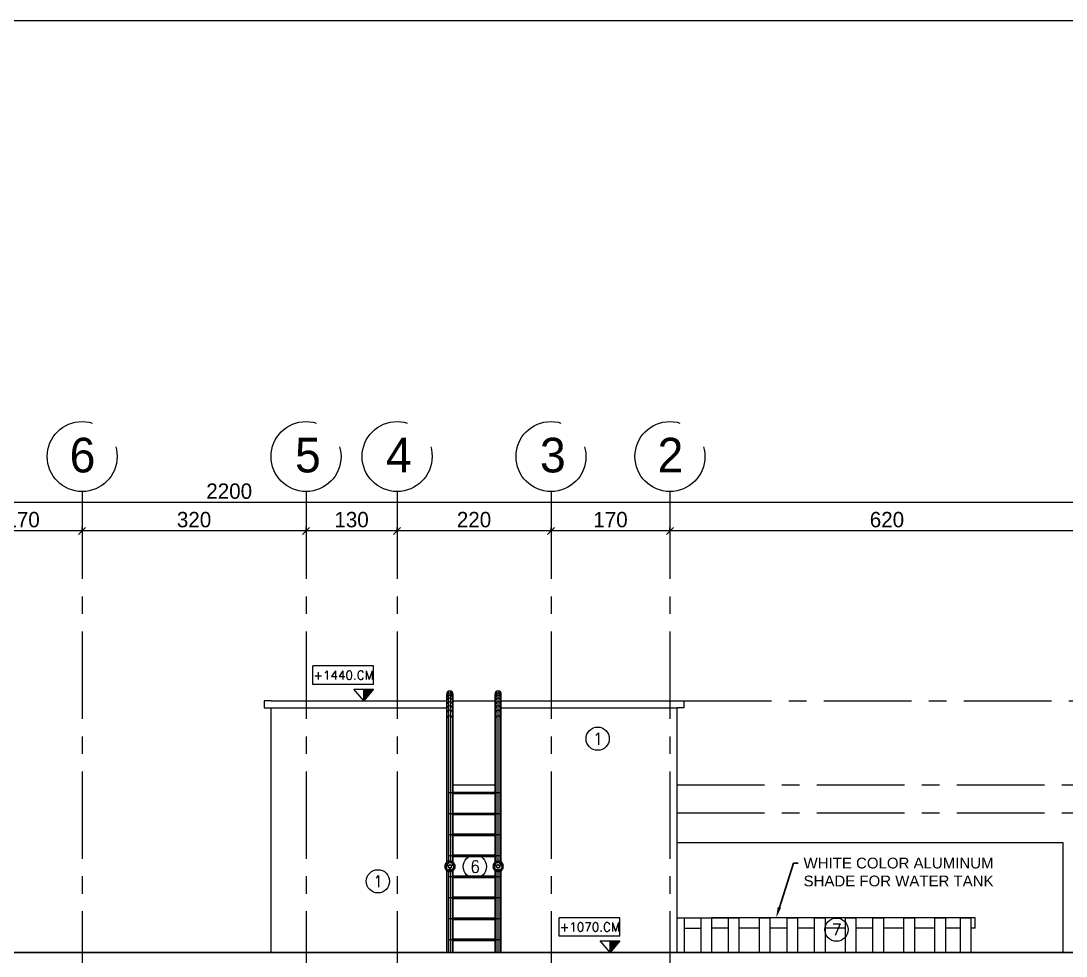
# Model space of a CAD drawing. Header units: inches. Extents: x -114 to 635, y -137 to 57.
# Drawn here: x 420.31 to 435.25, y 24.52 to 37.89 of the extents above; entities that cross this region are included whole.
import ezdxf
from ezdxf import colors
from ezdxf.entities.mleader import LeaderData, LeaderLine
from ezdxf.enums import TextEntityAlignment as Align
from ezdxf.math import Vec2, Vec3
from ezdxf.xclip import XClip

# ---------------------------------------------------------------- set-up
doc = ezdxf.new("R2010")
doc.units = ezdxf.units.IN
doc.header["$MEASUREMENT"] = 0
doc.header["$XCLIPFRAME"] = 2
doc.header["$PDMODE"] = 98
for name, pattern in [('CENTER', [2, 1.25, -0.25, 0.25, -0.25]), ('CENTERX2', [4, 2.5, -0.5, 0.5, -0.5]), ('DASHED', [0.75, 0.5, -0.25]), ('HIDDEN', [0.375, 0.25, -0.125])]:
    doc.linetypes.add(name, pattern=pattern)
doc.layers.get('0').update_dxf_attribs({"lineweight": 5})
doc.layers.get('Defpoints').update_dxf_attribs({"lineweight": 5})
for name, color, linetype, lineweight in [('A-ELEV 01', 7, 'Continuous', 18), ('A-FIN TAG', 1, 'Continuous', 9), ('A-GEN DIMS INTERNAL', 2, 'Continuous', 5), ('A-LEVEL TEXT', 3, 'Continuous', 5), ('A-text', 111, 'Continuous', 5), ('AXIS DIMENSION', 8, 'Continuous', 5), ('BORDER A2', 7, 'Continuous', 50), ('ELEVATION 01', 4, 'Continuous', 25), ('ELEVATION 03', 2, 'Continuous', 13), ('HATCH', 15, 'Continuous', 0), ('LADER', 7, 'Continuous', 0), ('LEVEL SYMBOL', 8, 'Continuous', 5), ('LEVELS', 251, 'Continuous', 5)]:
    doc.layers.add(name, color=color, linetype=linetype, lineweight=lineweight)
doc.layers.add('AXIES', color=7, linetype='CENTER', lineweight=0, true_color=0x949596)
doc.styles.add('A0$0$002-F.FLOOR PLAN$0$xref plans$0$ATTRIBUTE', font='BKANT.TTF')
doc.styles.add('COMP', font='complex_.ttf')
doc.styles.add('MAIN', font='')
doc.styles.add('ROMANS', font='romans.shx', dxfattribs={"width": 0.7})
doc.styles.get("Standard").update_dxf_attribs({"font": 'arial.ttf'})
doc.styles.add('TEXTN', font='arial.ttf', dxfattribs={"height": 0.2})
doc.styles.add('TEXTS', font='arial.ttf', dxfattribs={"width": 0.8})
doc.styles.get('MAIN').set_extended_font_data('Shonar Bangla')
doc.dimstyles.new('MFS-AXIS', dxfattribs={"dimtxt": 0.22, "dimasz": 0.1, "dimexe": 0, "dimexo": 0.15, "dimgap": 0.05, "dimtad": 1, "dimdec": 0, "dimlfac": 100, "dimzin": 0, "dimdsep": 46, "dimtxsty": 'MAIN', "dimblk": 'OBLIQUE', "dimcen": 0.09, "dimclrd": 1, "dimclre": 1, "dimclrt": 2, "dimadec": 0, "dimazin": 0, "dimtfac": 1, "dimtdec": 0, "dimtix": 1, "dimtofl": 0, "dimtmove": 2, "dimatfit": 3, "dimldrblk": 'OBLIQUE', "dimfxl": 0.05, "dimfxlon": 1, "dimtolj": 1, "dimtzin": 0, "dimlwd": -1, "dimarcsym": 1})

# ---------------------------------------------------------------- blocks, each defined once
blk = doc.blocks.new('TAG-ELE-LVL')
at = {"layer": 'LEVEL SYMBOL'}
for p, q in [((-0.21, 0.35), (-0.21, 0.75)), ((-0.21, 0.75), (1.09, 0.75)), ((1.09, 0.35), (1.09, 0.75)), ((-0.21, 0.35), (1.09, 0.35)), ((0, 0), (0, 0.25))]:
    blk.add_line(p, q, dxfattribs=at)
blk.add_lwpolyline([(0, 0), (0.21, 0.25), (-0.21, 0.25)], close=True, dxfattribs=at)
blk.add_solid([(-0.21, 0.25), (0, 0), (0, 0.25)], dxfattribs=at)
at = {"layer": 'LEVEL SYMBOL', "style": 'TEXTN', "width": 0.75}
blk.add_attdef('-', (0.361, 0.07), '', height=0.175, dxfattribs=at)
at = {"layer": 'LEVELS', "color": 1, "style": 'TEXTS', "width": 0.75}
blk.add_attdef('FLOOR-NAME', text='', height=0.25, dxfattribs=at).set_placement((-0.21, 0.8), align=Align.BOTTOM_LEFT)
blk.add_attdef('LVL', text='', height=0.225, dxfattribs=at).set_placement((0.44, 0.55), align=Align.MIDDLE_CENTER)
blk = doc.blocks.new('*X22')
at = {"color": 0, "linetype": 'Continuous'}
for p, q in [((98803, -32901), (98808, -32897)), ((98804, -32903), (98809, -32897)), ((98804, -32902), (98808, -32897)), ((98804, -32900), (98807, -32897)), ((98804, -32904), (98810, -32898)), ((98804, -32903), (98810, -32898)), ((98805, -32905), (98811, -32898)), ((98805, -32905), (98811, -32899)), ((98806, -32905), (98812, -32899)), ((98806, -32906), (98812, -32900)), ((98807, -32906), (98812, -32901)), ((98808, -32906), (98812, -32902)), ((98809, -32906), (98812, -32903))]:
    blk.add_line(p, q, dxfattribs=at)
blk = doc.blocks.new('HIDEM10-TOP')
at = {"linetype": 'CENTER'}
for p, q in [((-15, 0), (16, 0)), ((0, -15), (0, 15))]:
    blk.add_line(p, q, dxfattribs=at)
at = {"linetype": 'DASHED'}
blk.add_lwpolyline([(6, 10), (12, 0), (6, -10), (-6, -10), (-12, 0), (-6, 10)], close=True, dxfattribs=at)
for radius in [12.5, 10, 5, 4.29]:
    blk.add_circle((0, 0), radius, dxfattribs=at)
at = {"color": 9, "linetype": 'DASHED', "xscale": -1}
blk.add_blockref('*X22', (98808, 32901), dxfattribs=at)
blk = doc.blocks.new('FINISHING TAG')
at = {"color": 1}
blk.add_circle((0, 0), 295, dxfattribs=at)
at = {"color": 3, "style": 'COMP'}
blk.add_attdef('0', text='', height=250, dxfattribs=at).set_placement((4, -2), align=Align.MIDDLE)
blk = doc.blocks.new('A$C8d1bce7f')
at = {"layer": 'HATCH'}
for points in [[(-5.867, 1.85), (-5.867, 2), (-3.459, 2)], [(-5.82, 0), (-5.82, 2), (-5.67, 2), (-5.67, 0)], [(-5.427, 0), (-5.427, 2), (-5.277, 2), (-5.277, 0)], [(-5.034, 0), (-5.034, 2), (-4.884, 2), (-4.884, 0)], [(-4.642, 0), (-4.642, 2), (-4.492, 2), (-4.492, 0)], [(-4.249, 0), (-4.249, 2), (-4.099, 2), (-4.099, 0)], [(-3.856, 0), (-3.856, 2), (-3.706, 2), (-3.706, 0)], [(0.06, 1.85), (0.06, 2), (-3.706, 2)], [(-3.464, 0), (-3.464, 2), (-3.314, 2), (-3.314, 0)], [(-3.021, 0), (-3.021, 2), (-2.871, 2), (-2.871, 0)], [(-2.628, 0), (-2.628, 2), (-2.478, 2), (-2.478, 0)], [(-2.235, 0), (-2.235, 2), (-2.085, 2), (-2.085, 0)], [(-1.793, 0), (-1.793, 2), (-1.643, 2), (-1.643, 0)], [(-1.4, 0), (-1.4, 2), (-1.25, 2), (-1.25, 0)], [(-0.957, 0), (-0.957, 2), (-0.807, 2), (-0.807, 0)], [(-0.515, 0), (-0.515, 2), (-0.365, 2), (-0.365, 0)], [(-0.15, 0), (-0.15, 2), (0, 2), (0, 0)], [(-5.867, 1.85), (-5.82, 1.85)], [(-5.67, 1.85), (-5.427, 1.85)], [(-5.277, 1.85), (-5.034, 1.85)], [(-4.884, 1.85), (-4.642, 1.85)], [(-4.492, 1.85), (-4.249, 1.85)], [(-4.099, 1.85), (-3.856, 1.85)], [(-3.464, 1.85), (-3.706, 1.85)], [(-3.464, 1.85), (-3.7, 1.85)], [(-3.021, 1.85), (-3.314, 1.85)], [(-2.628, 1.85), (-2.871, 1.85)], [(-2.235, 1.85), (-2.478, 1.85)], [(-1.793, 1.85), (-2.085, 1.85)], [(-1.4, 1.85), (-1.643, 1.85)], [(-0.957, 1.85), (-1.25, 1.85)], [(-0.515, 1.85), (-0.807, 1.85)], [(-0.15, 1.85), (-0.365, 1.85)], [(0.06, 1.85), (0, 1.85)]]:
    blk.add_lwpolyline(points, dxfattribs=at)
blk = doc.blocks.new('_Oblique')
at = {"color": 0, "lineweight": -2}
blk.add_line((-0.5, -0.5), (0.5, 0.5), dxfattribs=at)
blk = doc.blocks.new('*D1017')
at = {"layer": 'AXIS DIMENSION', "color": 1, "linetype": 'Continuous', "lineweight": -2, "transparency": 16777216}
for p, q in [((429.586, 30.652), (429.586, 30.602)), ((435.786, 30.652), (435.786, 30.602))]:
    blk.add_line(p, q, dxfattribs=at)
at = {"layer": 'AXIS DIMENSION', "color": 17, "linetype": 'Continuous', "transparency": 16777216}
blk.add_line((435.786, 30.602), (429.586, 30.602), dxfattribs=at)
at = {"layer": 'Defpoints', "color": 0, "transparency": 16777216}
for p in [(429.586, 31.165), (435.786, 31.165), (429.586, 30.602)]:
    blk.add_point(p, dxfattribs=at)
at = {"layer": 'AXIS DIMENSION', "color": 17, "transparency": 16777216, "xscale": 0.1, "yscale": 0.1, "zscale": 0.1, "rotation": 180}
blk.add_blockref('_Oblique', (429.586, 30.602), dxfattribs=at)
at = {"layer": 'AXIS DIMENSION', "color": 17, "transparency": 16777216, "xscale": 0.1, "yscale": 0.1, "zscale": 0.1}
blk.add_blockref('_Oblique', (435.786, 30.602), dxfattribs=at)
at = {"layer": 'AXIS DIMENSION', "color": 3, "transparency": 16777216, "insert": (432.686, 30.762), "char_height": 0.22, "attachment_point": 5, "style": 'MAIN'}
blk.add_mtext('\\A1;620', dxfattribs=at)
blk = doc.blocks.new('*D1018')
at = {"layer": 'AXIS DIMENSION', "color": 1, "linetype": 'Continuous', "lineweight": -2, "transparency": 16777216}
blk.add_line((429.586, 30.652), (429.586, 30.602), dxfattribs=at)
at = {"layer": 'AXIS DIMENSION', "color": 17, "linetype": 'Continuous', "transparency": 16777216}
blk.add_line((429.586, 30.602), (427.886, 30.602), dxfattribs=at)
at = {"layer": 'Defpoints', "color": 0, "transparency": 16777216}
for p in [(429.586, 31.165), (427.886, 30.602), (427.886, 30.602)]:
    blk.add_point(p, dxfattribs=at)
at = {"layer": 'AXIS DIMENSION', "color": 17, "transparency": 16777216, "xscale": 0.1, "yscale": 0.1, "zscale": 0.1, "rotation": 180}
blk.add_blockref('_Oblique', (427.886, 30.602), dxfattribs=at)
at = {"layer": 'AXIS DIMENSION', "color": 17, "transparency": 16777216, "xscale": 0.1, "yscale": 0.1, "zscale": 0.1}
blk.add_blockref('_Oblique', (429.586, 30.602), dxfattribs=at)
at = {"layer": 'AXIS DIMENSION', "color": 3, "transparency": 16777216, "insert": (428.736, 30.762), "char_height": 0.22, "attachment_point": 5, "style": 'MAIN'}
blk.add_mtext('\\A1;170', dxfattribs=at)
blk = doc.blocks.new('*D1019')
at = {"layer": 'AXIS DIMENSION', "color": 1, "linetype": 'Continuous', "lineweight": -2, "transparency": 16777216}
blk.add_line((427.886, 30.652), (427.886, 30.602), dxfattribs=at)
at = {"layer": 'AXIS DIMENSION', "color": 17, "linetype": 'Continuous', "transparency": 16777216}
blk.add_line((427.886, 30.602), (425.687, 30.602), dxfattribs=at)
at = {"layer": 'Defpoints', "color": 0, "transparency": 16777216}
for p in [(427.886, 30.88), (425.687, 30.602), (425.687, 30.602)]:
    blk.add_point(p, dxfattribs=at)
at = {"layer": 'AXIS DIMENSION', "color": 17, "transparency": 16777216, "xscale": 0.1, "yscale": 0.1, "zscale": 0.1, "rotation": 180}
blk.add_blockref('_Oblique', (425.687, 30.602), dxfattribs=at)
at = {"layer": 'AXIS DIMENSION', "color": 17, "transparency": 16777216, "xscale": 0.1, "yscale": 0.1, "zscale": 0.1}
blk.add_blockref('_Oblique', (427.886, 30.602), dxfattribs=at)
at = {"layer": 'AXIS DIMENSION', "color": 3, "transparency": 16777216, "insert": (426.786, 30.762), "char_height": 0.22, "attachment_point": 5, "style": 'MAIN'}
blk.add_mtext('\\A1;220', dxfattribs=at)
blk = doc.blocks.new('*D1020')
at = {"layer": 'AXIS DIMENSION', "color": 1, "linetype": 'Continuous', "lineweight": -2, "transparency": 16777216}
blk.add_line((425.687, 30.652), (425.687, 30.602), dxfattribs=at)
at = {"layer": 'AXIS DIMENSION', "color": 17, "linetype": 'Continuous', "transparency": 16777216}
blk.add_line((425.687, 30.602), (424.386, 30.602), dxfattribs=at)
at = {"layer": 'Defpoints', "color": 0, "transparency": 16777216}
for p in [(425.687, 30.88), (424.386, 30.602), (424.386, 30.602)]:
    blk.add_point(p, dxfattribs=at)
at = {"layer": 'AXIS DIMENSION', "color": 17, "transparency": 16777216, "xscale": 0.1, "yscale": 0.1, "zscale": 0.1, "rotation": 180}
blk.add_blockref('_Oblique', (424.386, 30.602), dxfattribs=at)
at = {"layer": 'AXIS DIMENSION', "color": 17, "transparency": 16777216, "xscale": 0.1, "yscale": 0.1, "zscale": 0.1}
blk.add_blockref('_Oblique', (425.687, 30.602), dxfattribs=at)
at = {"layer": 'AXIS DIMENSION', "color": 3, "transparency": 16777216, "insert": (425.036, 30.762), "char_height": 0.22, "attachment_point": 5, "style": 'MAIN'}
blk.add_mtext('\\A1;130', dxfattribs=at)
blk = doc.blocks.new('*D1021')
at = {"layer": 'AXIS DIMENSION', "color": 1, "linetype": 'Continuous', "lineweight": -2, "transparency": 16777216}
blk.add_line((424.386, 30.652), (424.386, 30.602), dxfattribs=at)
at = {"layer": 'AXIS DIMENSION', "color": 17, "linetype": 'Continuous', "transparency": 16777216}
blk.add_line((424.386, 30.602), (421.187, 30.602), dxfattribs=at)
at = {"layer": 'Defpoints', "color": 0, "transparency": 16777216}
for p in [(424.386, 30.88), (421.187, 30.602), (421.187, 30.602)]:
    blk.add_point(p, dxfattribs=at)
at = {"layer": 'AXIS DIMENSION', "color": 17, "transparency": 16777216, "xscale": 0.1, "yscale": 0.1, "zscale": 0.1, "rotation": 180}
blk.add_blockref('_Oblique', (421.187, 30.602), dxfattribs=at)
at = {"layer": 'AXIS DIMENSION', "color": 17, "transparency": 16777216, "xscale": 0.1, "yscale": 0.1, "zscale": 0.1}
blk.add_blockref('_Oblique', (424.386, 30.602), dxfattribs=at)
at = {"layer": 'AXIS DIMENSION', "color": 3, "transparency": 16777216, "insert": (422.786, 30.762), "char_height": 0.22, "attachment_point": 5, "style": 'MAIN'}
blk.add_mtext('\\A1;320', dxfattribs=at)
blk = doc.blocks.new('*D1022')
at = {"layer": 'AXIS DIMENSION', "color": 1, "linetype": 'Continuous', "lineweight": -2, "transparency": 16777216}
blk.add_line((421.187, 30.652), (421.187, 30.602), dxfattribs=at)
at = {"layer": 'AXIS DIMENSION', "color": 17, "linetype": 'Continuous', "transparency": 16777216}
blk.add_line((421.187, 30.602), (419.486, 30.602), dxfattribs=at)
at = {"layer": 'Defpoints', "color": 0, "transparency": 16777216}
for p in [(421.187, 30.88), (419.486, 30.602), (419.486, 30.602)]:
    blk.add_point(p, dxfattribs=at)
at = {"layer": 'AXIS DIMENSION', "color": 17, "transparency": 16777216, "xscale": 0.1, "yscale": 0.1, "zscale": 0.1, "rotation": 180}
blk.add_blockref('_Oblique', (419.486, 30.602), dxfattribs=at)
at = {"layer": 'AXIS DIMENSION', "color": 17, "transparency": 16777216, "xscale": 0.1, "yscale": 0.1, "zscale": 0.1}
blk.add_blockref('_Oblique', (421.187, 30.602), dxfattribs=at)
at = {"layer": 'AXIS DIMENSION', "color": 3, "transparency": 16777216, "insert": (420.336, 30.762), "char_height": 0.22, "attachment_point": 5, "style": 'MAIN'}
blk.add_mtext('\\A1;170', dxfattribs=at)
blk = doc.blocks.new('*D1025')
at = {"layer": 'AXIS DIMENSION', "color": 1, "linetype": 'Continuous', "lineweight": -2, "transparency": 16777216}
for p, q in [((413.786, 31.015), (413.786, 31.009)), ((435.786, 31.015), (435.786, 31.009))]:
    blk.add_line(p, q, dxfattribs=at)
at = {"layer": 'AXIS DIMENSION', "color": 17, "linetype": 'Continuous', "transparency": 16777216}
blk.add_line((435.786, 31.009), (413.786, 31.009), dxfattribs=at)
at = {"layer": 'Defpoints', "color": 0, "transparency": 16777216}
for p in [(413.786, 31.165), (435.786, 31.165), (413.786, 31.009)]:
    blk.add_point(p, dxfattribs=at)
at = {"layer": 'AXIS DIMENSION', "color": 17, "transparency": 16777216, "xscale": 0.1, "yscale": 0.1, "zscale": 0.1, "rotation": 180}
blk.add_blockref('_Oblique', (413.786, 31.009), dxfattribs=at)
at = {"layer": 'AXIS DIMENSION', "color": 17, "transparency": 16777216, "xscale": 0.1, "yscale": 0.1, "zscale": 0.1}
blk.add_blockref('_Oblique', (435.786, 31.009), dxfattribs=at)
at = {"layer": 'AXIS DIMENSION', "color": 3, "transparency": 16777216, "insert": (423.288, 31.169), "char_height": 0.22, "attachment_point": 5, "style": 'MAIN'}
blk.add_mtext('\\A1;2200', dxfattribs=at)

msp = doc.modelspace()

# ---------------------------------------------------------------- linework, layer by layer
at = {"layer": 'A-ELEV 01', "linetype": 'ByBlock', "ltscale": 55, "elevation": 0}
msp.add_lwpolyline([(426.486, 26.974), (427.086, 26.974)], dxfattribs=at)
at = {"layer": 'A-GEN DIMS INTERNAL'}
for p, q in [((426.396, 28.27, 0), (426.396, 28.27, 0)), ((427.176, 28.27, 0), (427.176, 28.27, 0))]:
    msp.add_line(p, q, dxfattribs=at)
at = {"layer": 'AXIES', "linetype": 'CENTERX2', "ltscale": 0.5}
for p, q in [((421.187, 31.165), (421.187, 13.874)), ((424.386, 31.165), (424.386, 13.874)), ((425.687, 31.165), (425.687, 13.874)), ((427.886, 31.165), (427.886, 13.874)), ((429.586, 31.165), (429.586, 13.874)), ((429.786, 28.174), (439.689, 28.174)), ((429.686, 26.974), (439.689, 26.974)), ((429.686, 26.574), (439.689, 26.574))]:
    msp.add_line(p, q, dxfattribs=at)
at = {"layer": 'AXIES', "linetype": 'CENTERX2'}
for centre in [(421.187, 31.665), (424.386, 31.665), (425.687, 31.665), (427.886, 31.665), (429.586, 31.665)]:
    msp.add_circle(centre, 0.5, dxfattribs=at)
at = {"layer": 'BORDER A2', "lineweight": 5}
msp.add_lwpolyline([(403.275, -2.308), (448.875, -2.308), (448.875, 37.892), (403.275, 37.892)], close=True, dxfattribs=at)
at = {"layer": 'ELEVATION 01'}
msp.add_lwpolyline([(413.085, 24.575), (435.886, 24.575)], dxfattribs=at)
at = {"layer": 'ELEVATION 03'}
for p, q in [((423.887, 28.074), (426.396, 28.074)), ((427.176, 28.074), (429.686, 28.074))]:
    msp.add_line(p, q, dxfattribs=at)
for points in [[(423.887, 28.174), (423.787, 28.174), (423.787, 28.074), (423.887, 28.074)], [(423.887, 28.174), (426.396, 28.174)], [(426.486, 28.174), (427.086, 28.174)], [(427.176, 28.174), (429.686, 28.174)], [(429.686, 28.174), (429.786, 28.174), (429.786, 28.074), (429.686, 28.074)], [(423.887, 24.575), (423.887, 28.074)], [(429.686, 28.074), (429.686, 24.575)]]:
    msp.add_lwpolyline(points, dxfattribs=at)
at = {"layer": 'LADER'}
for p, q in [((426.396, 25.866), (426.396, 28.27, 0)), ((426.401, 25.866), (426.401, 28.29, 0)), ((426.426, 25.866), (426.426, 28.312, 0)), ((426.456, 25.866), (426.456, 28.312, 0)), ((426.481, 26.269), (426.481, 28.29, 0)), ((426.486, 26.27), (426.486, 28.27, 0)), ((427.086, 26.27), (427.086, 28.27, 0)), ((427.091, 26.269), (427.091, 28.29, 0)), ((427.116, 25.866), (427.116, 28.312, 0)), ((427.146, 25.866), (427.146, 28.312, 0)), ((427.171, 25.866), (427.171, 28.29, 0)), ((427.176, 25.866), (427.176, 28.27, 0)), ((426.474, 26.861), (427.098, 26.861)), ((426.474, 26.853), (427.098, 26.853)), ((426.48, 26.868), (427.093, 26.868)), ((426.48, 26.847), (427.093, 26.847)), ((426.474, 26.561), (427.098, 26.561)), ((426.474, 26.553), (427.098, 26.553)), ((426.48, 26.568), (427.093, 26.568)), ((426.48, 26.547), (427.093, 26.547)), ((426.474, 26.261), (427.098, 26.261)), ((426.474, 26.253), (427.098, 26.253)), ((426.48, 26.268), (427.093, 26.268)), ((426.48, 26.247), (427.093, 26.247)), ((426.481, 25.969), (426.481, 26.246)), ((426.486, 25.97), (426.486, 26.245)), ((427.086, 25.97), (427.086, 26.245)), ((427.091, 25.969), (427.091, 26.246)), ((426.474, 25.961), (427.098, 25.961)), ((426.474, 25.953), (427.098, 25.953)), ((426.48, 25.968), (427.093, 25.968)), ((426.48, 25.947), (427.093, 25.947)), ((426.481, 25.866), (426.481, 25.946)), ((426.486, 25.866), (426.486, 25.945)), ((427.086, 25.866), (427.086, 25.945)), ((427.091, 25.866), (427.091, 25.946)), ((426.396, 24.575), (426.396, 25.748)), ((426.401, 24.575), (426.401, 25.748)), ((426.426, 24.575), (426.426, 25.748)), ((426.456, 24.575), (426.456, 25.748)), ((426.481, 25.669), (426.481, 25.748)), ((426.486, 25.67), (426.486, 25.748)), ((427.086, 25.67), (427.086, 25.748)), ((427.091, 25.669), (427.091, 25.748)), ((427.116, 24.575), (427.116, 25.748)), ((427.146, 24.575), (427.146, 25.748)), ((427.171, 24.575), (427.171, 25.748)), ((427.176, 24.575), (427.176, 25.748)), ((426.474, 25.661), (427.098, 25.661)), ((426.474, 25.653), (427.098, 25.653)), ((426.48, 25.668), (427.093, 25.668)), ((426.48, 25.647), (427.093, 25.647)), ((426.481, 25.369), (426.481, 25.646)), ((426.486, 25.37), (426.486, 25.645)), ((427.086, 25.37), (427.086, 25.645)), ((427.091, 25.369), (427.091, 25.646)), ((426.474, 25.361), (427.098, 25.361)), ((426.474, 25.353), (427.098, 25.353)), ((426.48, 25.368), (427.093, 25.368)), ((426.48, 25.347), (427.093, 25.347)), ((426.481, 25.069), (426.481, 25.346)), ((426.486, 25.07), (426.486, 25.345)), ((427.086, 25.07), (427.086, 25.345)), ((427.091, 25.069), (427.091, 25.346)), ((426.474, 25.061), (427.098, 25.061)), ((426.474, 25.053), (427.098, 25.053)), ((426.48, 25.068), (427.093, 25.068)), ((426.48, 25.047), (427.093, 25.047)), ((426.481, 24.769), (426.481, 25.046)), ((426.486, 24.77), (426.486, 25.045)), ((427.086, 24.77), (427.086, 25.045)), ((427.091, 24.769), (427.091, 25.046)), ((426.474, 24.761), (427.098, 24.761)), ((426.474, 24.753), (427.098, 24.753)), ((426.48, 24.768), (427.093, 24.768)), ((426.48, 24.747), (427.093, 24.747)), ((426.481, 24.575), (426.481, 24.746)), ((426.486, 24.575), (426.486, 24.745)), ((427.086, 24.575), (427.086, 24.745)), ((427.091, 24.575), (427.091, 24.746))]:
    msp.add_line(p, q, dxfattribs=at)
at = {"layer": 'LADER', "ltscale": 0.05}
for p, q in [((427.156, 26.857), (426.416, 26.857)), ((427.156, 26.557), (426.416, 26.557)), ((427.156, 26.257), (426.416, 26.257)), ((427.156, 25.957), (426.416, 25.957)), ((427.156, 25.657), (426.416, 25.657)), ((427.156, 25.357), (426.416, 25.357)), ((427.156, 25.057), (426.416, 25.057)), ((427.156, 24.757), (426.416, 24.757))]:
    msp.add_line(p, q, dxfattribs=at)
at = {"layer": 'LADER', "elevation": 0}
for points in [[(427.086, 26.845), (426.486, 26.845, -1), (426.486, 26.87), (427.086, 26.87, -1)], [(427.086, 26.545), (426.486, 26.545, -1), (426.486, 26.57), (427.086, 26.57, -1)], [(427.086, 26.245), (426.486, 26.245, -1), (426.486, 26.27), (427.086, 26.27, -1)], [(427.086, 25.945), (426.486, 25.945, -1), (426.486, 25.97), (427.086, 25.97, -1)], [(427.086, 25.645), (426.486, 25.645, -1), (426.486, 25.67), (427.086, 25.67, -1)], [(427.086, 25.345), (426.486, 25.345, -1), (426.486, 25.37), (427.086, 25.37, -1)], [(427.086, 25.045), (426.486, 25.045, -1), (426.486, 25.07), (427.086, 25.07, -1)], [(427.086, 24.745), (426.486, 24.745, -1), (426.486, 24.77), (427.086, 24.77, -1)]]:
    msp.add_lwpolyline(points, format="xyb", close=True, dxfattribs=at)
for points in [[(426.494, 25.866), (426.388, 25.866), (426.388, 25.748), (426.494, 25.748)], [(426.494, 25.866), (426.494, 25.748)], [(427.184, 25.866), (427.078, 25.866), (427.078, 25.748), (427.184, 25.748)], [(427.184, 25.866), (427.184, 25.748)]]:
    msp.add_lwpolyline(points, dxfattribs=at)
at = {"layer": 'LADER', "ltscale": 3}
for centre in [(426.441, 25.807, 0), (427.131, 25.807, 0)]:
    msp.add_circle(centre, 0.055, dxfattribs=at)
at = {"layer": 'LADER', "linetype": 'HIDDEN', "ltscale": 3}
for centre, radius in [((426.441, 25.807, 0), 0.025), ((426.441, 25.807, 0), 0.021), ((427.131, 25.807, 0), 0.025), ((427.131, 25.807, 0), 0.021)]:
    msp.add_circle(centre, radius, dxfattribs=at)
at = {"layer": 'LADER'}
for centre, radius, start, end in [((426.441, 28.27, 0), 0.045, 0, 180), ((426.441, 28.239, 0), 0.045, 0, 180), ((426.441, 28.206, 0), 0.045, 0, 180), ((427.131, 28.27, 0), 0.045, 0, 180), ((427.131, 28.239, 0), 0.045, 0, 180), ((427.131, 28.206, 0), 0.045, 0, 180), ((426.441, 28.166, 0), 0.045, 0, 180), ((426.441, 28.114, 0), 0.045, 0, 180), ((426.441, 28.056, 0), 0.045, 0, 180), ((427.131, 28.166, 0), 0.045, 0, 180), ((427.131, 28.114, 0), 0.045, 0, 180), ((427.131, 28.056, 0), 0.045, 0, 180), ((426.441, 27.992, 0), 0.045, 0, 180), ((426.441, 27.915, 0), 0.045, 0, 180), ((427.131, 27.992, 0), 0.045, 0, 180), ((427.131, 27.915, 0), 0.045, 0, 180), ((426.441, 25.807, 0), 0.075, 134.9643, 225.0357), ((426.441, 25.807, 0), 0.075, 314.9643, 45.0357), ((427.131, 25.807, 0), 0.075, 134.9643, 225.0357), ((427.131, 25.807, 0), 0.075, 314.9643, 45.0357)]:
    msp.add_arc(centre, radius, start, end, dxfattribs=at)
at = {"layer": 'LADER', "linetype": 'HIDDEN', "ltscale": 3}
for centre, start, end in [((426.441, 25.807, 0), 45.0357, 134.9643), ((427.131, 25.807, 0), 45.0357, 134.9643), ((426.441, 25.807, 0), 225.0357, 314.9643), ((427.131, 25.807, 0), 225.0357, 314.9643)]:
    msp.add_arc(centre, 0.075, start, end, dxfattribs=at)

# ---------------------------------------------------------------- block references
at = {"layer": 'A-FIN TAG'}
ref = msp.add_blockref('FINISHING TAG', (428.553, 27.632), dxfattribs=dict(at, xscale=0.0005631999999877735, yscale=0.0005631999999877735, zscale=0.0005631999999877735))
ref.add_attrib('0', '1', dxfattribs={"layer": '0', "color": 3, "height": 0.169, "style": 'COMP'}).set_placement((428.556, 27.63), align=Align.MIDDLE)
ref = msp.add_blockref('FINISHING TAG', (426.798, 25.804), dxfattribs=dict(at, xscale=0.0005631999999877735, yscale=0.0005631999999877735, zscale=0.0005631999999877735))
ref.add_attrib('0', '6', dxfattribs={"layer": '0', "color": 3, "height": 0.169, "style": 'COMP'}).set_placement((426.801, 25.803), align=Align.MIDDLE)
ref = msp.add_blockref('FINISHING TAG', (425.413, 25.594), dxfattribs=dict(at, xscale=0.0005631999999877735, yscale=0.0005631999999877735, zscale=0.0005631999999877735))
ref.add_attrib('0', '1', dxfattribs={"layer": '0', "color": 3, "height": 0.169, "style": 'COMP'}).set_placement((425.415, 25.593), align=Align.MIDDLE)
ref = msp.add_blockref('FINISHING TAG', (431.965, 24.903), dxfattribs=dict(at, xscale=0.0005631999999877735, yscale=0.0005631999999877735, zscale=0.0005631999999877735))
ref.add_attrib('0', '7', dxfattribs={"layer": '0', "color": 3, "height": 0.169, "style": 'COMP'}).set_placement((431.967, 24.902), align=Align.MIDDLE)
at = {"layer": 'A-text'}
ref = msp.add_blockref('A$C8d1bce7f', (433.886, 23.074), dxfattribs=at)
XClip(ref).set_block_clipping_path([(-4.2000082985, 1.5008688683), (1.3194875543, 3.0707055923)])
at = {"layer": 'LADER', "yscale": 0.001, "zscale": 0.001}
for p, xscale in [((426.394, 25.834, 0), -0.001), ((427.179, 25.834, 0), 0.001), ((426.441, 25.752, 0), -0.001), ((427.131, 25.752, 0), 0.001)]:
    msp.add_blockref('HIDEM10-TOP', p, dxfattribs=dict(at, xscale=xscale))
at = {"layer": 'LADER', "extrusion": (0, 0, -1), "yscale": 0.001, "zscale": -0.001}
for p, xscale in [((-426.489, 25.834, 0), -0.001), ((-427.084, 25.834, 0), 0.001)]:
    msp.add_blockref('HIDEM10-TOP', p, dxfattribs=dict(at, xscale=xscale))
at = {"layer": 'LEVEL SYMBOL'}
ref = msp.add_blockref('TAG-ELE-LVL', (425.21, 28.174, 2934.706), dxfattribs=dict(at, xscale=-0.6652799999999388, yscale=0.6652799999999388, zscale=0.6652799999999388))
ref.add_attrib('LVL', '+1440.CM', dxfattribs={"layer": 'A-LEVEL TEXT', "height": 0.125, "style": 'ROMANS'}).set_placement((424.92, 28.54, 2934.706), align=Align.MIDDLE_CENTER)
ref = msp.add_blockref('TAG-ELE-LVL', (428.729, 24.575), dxfattribs=dict(at, xscale=-0.6652799999999388, yscale=0.6652799999999388, zscale=0.6652799999999388))
ref.add_attrib('LVL', '+1070.CM', dxfattribs={"layer": 'A-LEVEL TEXT', "height": 0.125, "style": 'ROMANS'}).set_placement((428.439, 24.941), align=Align.MIDDLE_CENTER)

# ---------------------------------------------------------------- texts
at = {"layer": 'AXIES', "linetype": 'CENTERX2', "style": 'A0$0$002-F.FLOOR PLAN$0$xref plans$0$ATTRIBUTE'}
for s, p in [('6', (421.008, 31.438)), ('5', (424.228, 31.438)), ('4', (425.528, 31.438)), ('3', (427.728, 31.438)), ('2', (429.408, 31.438))]:
    msp.add_text(s, height=0.495, dxfattribs=at).set_placement(p)

# ---------------------------------------------------------------- dimensions: what is measured, and where the dimension line sits
at = {"layer": 'AXIS DIMENSION'}
dim = msp.add_linear_dim(base=(413.786, 31.009), p1=(435.786, 31.165), p2=(413.786, 31.165), angle=180, dimstyle='MFS-AXIS', override={"dimclrd": 17, "dimclrt": 3}, dxfattribs=at)
dim.commit()
dim.dimension.update_dxf_attribs({"geometry": '*D1025', "text_midpoint": (423.288, 31.169), "dimtype": 160})
for base, p1, p2, picture, middle in [((427.886, 30.602), (429.586, 31.165), (427.886, 30.602), '*D1018', (428.736, 30.762)), ((429.586, 30.602), (435.786, 31.165), (429.586, 31.165), '*D1017', (432.686, 30.762)), ((419.486, 30.602), (421.187, 30.88), (419.486, 30.602), '*D1022', (420.336, 30.762)), ((421.187, 30.602), (424.386, 30.88), (421.187, 30.602), '*D1021', (422.786, 30.762)), ((424.386, 30.602), (425.687, 30.88), (424.386, 30.602), '*D1020', (425.036, 30.762)), ((425.687, 30.602), (427.886, 30.88), (425.687, 30.602), '*D1019', (426.786, 30.762))]:
    dim = msp.add_linear_dim(base=base, p1=p1, p2=p2, angle=180, dimstyle='MFS-AXIS', override={"dimclrd": 17, "dimclrt": 3}, dxfattribs=at)
    dim.commit()
    dim.dimension.update_dxf_attribs({"geometry": picture, "text_midpoint": middle})

# ---------------------------------------------------------------- leaders
at = {"layer": 'A-text'}
ml = msp.add_multileader_mtext('Standard', dxfattribs=at)
ml.set_content('WHITE COLOR ALUMINUM SHADE FOR WATER TANK ', color=256)
ml.set_leader_properties()
ml.build(insert=Vec2(0, 0))
ml.multileader.update_dxf_attribs({"text_right_attachment_type": 6, "dogleg_length": 0.36, "arrow_head_size": 0.153})
ctx = ml.context
ctx.base_point, ctx.char_height, ctx.arrow_head_size, ctx.landing_gap_size, ctx.plane_origin = Vec3(431.419, 25.853), 0.1534, 0.153, 0.0767, Vec3(431.253, 26.059)
ctx.right_attachment = 6
notes = []
notes.append((ctx, [(0, (1, 1, 0), (431.349, 25.853), (1, 0), 0.0696, [(0, [(431.103, 25.074)], 0, [])])]))
ctx.mtext.insert, ctx.mtext.width, ctx.mtext.flow_direction = Vec3(431.495, 25.931), 2.87007, 5
for ctx, leaders in notes:
    for number, flags, end, landing, length, lines in leaders:
        leader = LeaderData()
        leader.index, (leader.has_last_leader_line, leader.has_dogleg_vector, leader.attachment_direction) = number, flags
        leader.last_leader_point, leader.dogleg_vector, leader.dogleg_length = Vec3(end), Vec3(landing), length
        for number, points, colour, breaks in lines:
            line = LeaderLine()
            line.index, line.vertices, line.color, line.breaks = number, Vec3.list(points), colors.encode_raw_color(colour), breaks
            leader.lines.append(line)
        ctx.leaders.append(leader)

doc.saveas('drawing.dxf')
